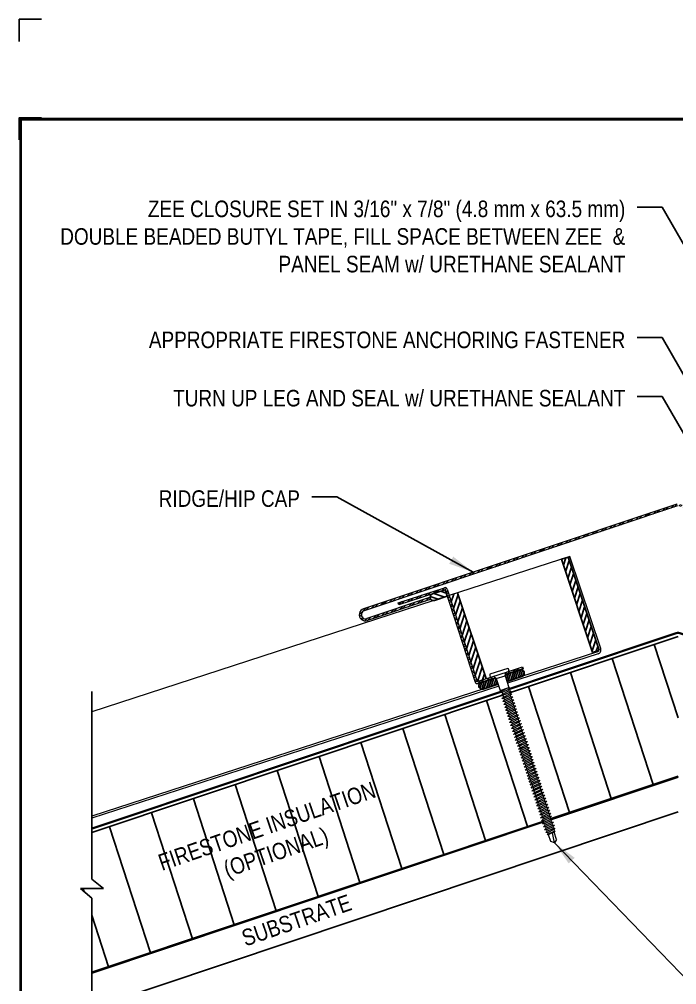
# Model space of a CAD drawing. Header units: inches. Extents: x 0 to 20, y 0 to 16.8.
# Drawn here: x 0 to 7.44, y 5.83 to 16.76 of the extents above; entities that cross this region are included whole.
import ezdxf
from ezdxf.enums import TextEntityAlignment as Align

# ---------------------------------------------------------------- set-up
doc = ezdxf.new("R2010")
doc.units = ezdxf.units.IN
doc.header["$MEASUREMENT"] = 0
doc.linetypes.add('HIDDEN', pattern=[0.375, 0.25, -0.125])
doc.layers.get('0').update_dxf_attribs({"linetype": 'CONTINUOUS'})
doc.layers.get('DEFPOINTS').update_dxf_attribs({"linetype": 'CONTINUOUS'})
doc.layers.add('FSBP-ACCESSORY-FIRESTONE', color=7, linetype='CONTINUOUS', lineweight=9)
doc.layers.add('FSBP-TRIMS', color=7, linetype='CONTINUOUS', lineweight=9)
for name, color, linetype in [('FSBP-ANNO-NOTE', 7, 'CONTINUOUS'), ('FSBP-INSULATION', 7, 'CONTINUOUS'), ('FSBP-MEMBRANE', 7, 'CONTINUOUS'), ('FSBP-SEALANTS', 1, 'CONTINUOUS'), ('FSBP-SUBSTRATE-GENERIC', 9, 'CONTINUOUS'), ('FSBP-TTLB-BORDER', 7, 'CONTINUOUS'), ('FSBP-TTLB-TEXT', 7, 'CONTINUOUS'), ('FSBP-WALL-CURB', 9, 'CONTINUOUS')]:
    doc.layers.add(name, color=color, linetype=linetype)
doc.styles.add('ARIAL', font='arial.ttf')
doc.styles.add('ARIAL_BOLD', font='')
doc.styles.add('FSBP_ARIAL_NAR', font='ARIALN.TTF')
doc.styles.add('TXT', font='simplex.shx')
doc.styles.get('ARIAL_BOLD').set_extended_font_data('Arial Black')
doc.dimstyles.new('STANDARD$7', dxfattribs={"dimscale": 1.5, "dimtxt": 0.2, "dimasz": 0.1, "dimexe": 0.1, "dimexo": 0.125, "dimgap": 0.09, "dimtad": 0, "dimdec": 3, "dimzin": 4, "dimdsep": 46, "dimtxsty": 'TXT', "dimcen": 0.09, "dimadec": 0, "dimazin": 0, "dimtfac": 1, "dimtdec": 3, "dimtofl": 0, "dimtmove": 2, "dimatfit": 3, "dimfxl": 0, "dimtolj": 1, "dimtzin": 4, "dimarcsym": 0})
pattern_1 = [(72.00000000000006, (14.06765423602259, 2.311659614882052), (0.04458077420133531, -0.01448517161132566), [])]
pattern_2 = [(45, (-0.1823805801920599, 0), (-0.03314563036811941, 0.03314563036811942), []), (45, (-0.1823805801920599, 0.0234375), (-0.03314563036811941, 0.03314563036811942), [])]

# ---------------------------------------------------------------- blocks, each defined once
blk = doc.blocks.new('A$C486F1324')
at = {"layer": 'DEFPOINTS', "linetype": 'Continuous', "ltscale": 1.75}
blk.add_lwpolyline([(-3.512154225088215e-08, 16.51166663588279), (-3.512154225088215e-08, 16.76166663588279), (0.2499999648784577, 16.76166663588279)], dxfattribs=at)
at = {"layer": 'DEFPOINTS', "color": 1}
blk.add_lwpolyline([(0.2499999648784577, 15.64645830254946), (-3.512154225088215e-08, 15.64645830254946), (-3.512154225088215e-08, 15.39645830254946)], dxfattribs=at)
at = {"layer": 'FSBP-TTLB-BORDER', "const_width": 0.03125}
blk.add_lwpolyline([(20.01562496487846, 2.630833302549462), (20.01562496487846, 15.63083330254946), (0.01562496487845775, 15.63083330254946), (0.01562496487845775, 2.630833302549462)], dxfattribs=at)
at = {"layer": 'FSBP-TTLB-TEXT'}
for tag, height, style, p in [('MAXIMUM_WARRANTY', 0.1875, 'ARIAL_BOLD', (18.05549597262787, 2.85485773330052)), ('ACCPT_SYSTEMS', 0.21875, 'ARIAL', (12.51000666906039, 1.505833302549462))]:
    blk.add_attdef(tag, text='', height=height, dxfattribs=dict(at, style=style)).set_placement(p, align=Align.MIDDLE_LEFT)
for tag, height, style, p in [('DETAIL_DESCP_LINE_1', 0.21875, 'ARIAL_BOLD', (10.34680946719057, 2.25720148330052)), ('ISSUE_REV_DATE', 0.21875, 'ARIAL', (16.85632130115108, 1.902577359955217)), ('DETAIL_NUMBER', 0.4375, 'ARIAL', (18.9350408723662, 1.73767023330052))]:
    blk.add_attdef(tag, text='', height=height, dxfattribs=dict(at, style=style)).set_placement(p, align=Align.MIDDLE_CENTER)

msp = doc.modelspace()

# ---------------------------------------------------------------- hatches: boundary and pattern name
at = {"layer": 'FSBP-INSULATION'}
h = msp.add_hatch(dxfattribs=at)
h.set_pattern_fill('ANSI31', color=256, scale=4, angle=63, style=0)
h.set_pattern_definition([(108, (-0.1823805801920599, 0), (-0.4755282581475767, -0.1545084971874737), [])])
h.paths.add_polyline_path([(5.00860788306293, 7.373333346501441), (5.003860115155128, 7.387945473629602), (4.979249344397571, 7.392584628356103), (4.998373027794577, 7.404832992066222), (4.992885940434034, 7.421720510502806), (4.968275169676487, 7.426359665229274), (4.987398853073491, 7.438608028939388), (4.981911765712939, 7.455495547376003), (4.957300994955392, 7.460134702102472), (4.976424678352395, 7.472383065812591), (4.970937590991843, 7.489270584249203), (4.946326820234295, 7.493909738975669), (4.965450503631302, 7.506158102685789), (4.959963416270759, 7.523045621122374), (4.93535264551321, 7.527684775848845), (4.954476328910205, 7.53993313955899), (4.948989241549663, 7.556820657995573), (4.924378470792114, 7.561459812722041), (4.94350215418912, 7.57370817643216), (4.938015066828566, 7.590595694868775), (4.913404296071018, 7.595234849595241), (4.932527979468023, 7.607483213305358), (4.927040892107482, 7.624370731741944), (4.902430121349934, 7.62900988646841), (4.921553804746929, 7.64125825017856), (4.916066717386387, 7.658145768615142), (4.891455946628835, 7.662784923341611), (4.910579630025843, 7.675033287051729), (4.905092542665291, 7.69192080548834), (4.880481771907742, 7.69655996021481), (4.899605455304749, 7.708808323924926), (4.894118367944196, 7.725695842361542), (4.869507597186646, 7.73033499708801), (4.888631280583654, 7.742583360798125), (4.8831441932231, 7.759470879234744), (4.858533422465551, 7.764110033961209), (4.877657105862559, 7.776358397671327), (4.872170018502005, 7.793245916107941), (4.847559247744456, 7.797885070834411), (4.866682931141463, 7.81013343454453), (4.86119584378091, 7.827020952981141), (4.836585073023358, 7.831660107707609), (4.855708756420366, 7.843908471417727), (4.850221669059814, 7.860795989854342), (4.825610898302264, 7.865435144580811), (4.844734581699272, 7.877683508290926), (4.839247494338719, 7.894571026727542), (4.81463672358117, 7.899210181454009), (4.833760406978177, 7.911458545164128), (4.828273319617625, 7.928346063600742), (4.803662548860075, 7.93298521832721), (4.822786232257081, 7.945233582037329), (4.817299144896529, 7.96212110047394), (4.792688374138978, 7.966760255200407), (4.811812057535984, 7.979008618910527), (4.806324970175432, 7.995896137347143), (4.781714199417884, 8.00053529207361), (4.800837882814891, 8.012783655783725), (4.795350795454337, 8.029671174220345), (4.770740024696789, 8.034310328946809), (4.789863708093796, 8.046558692656928), (4.784376620733243, 8.063446211093542), (4.759765849975692, 8.06808536582001), (4.778889533372699, 8.080333729530128), (4.773402446012147, 8.09722124796674), (4.748791675254596, 8.101860402693209), (4.767915358651604, 8.114108766403326), (4.762428271291052, 8.130996284839942), (4.737817500533502, 8.13563543956641), (4.756941183930508, 8.147883803276525), (4.751454096569955, 8.164771321713143), (4.726843325812405, 8.169410476439609), (4.745967009209413, 8.181658840149726), (4.74047992184886, 8.19854635858634), (4.715869151091311, 8.20318551331281), (4.734992834488317, 8.215433877022926), (4.729505747127765, 8.23232139545954), (4.704894976370214, 8.236960550186009), (4.725626470307733, 8.250238686658427), (4.720370044496836, 8.266416301841009), (4.695759273739285, 8.271055456567476), (4.714882957136294, 8.283303820277592), (4.70939586977574, 8.300191338714207), (4.68478509901819, 8.304830493440676), (4.703908782415199, 8.317078857150793), (4.698421695054646, 8.333966375587408), (4.673810924297098, 8.338605530313876), (4.692934607694103, 8.35085389402399), (4.68744752033355, 8.367741412460607), (4.662836749576001, 8.372380567187076), (4.681960432973008, 8.384628930897193), (4.676473345612455, 8.401516449333807), (4.651862574854904, 8.406155604060277), (4.670986258251913, 8.418403967770391), (4.665499170891359, 8.435291486207007), (4.64088840013381, 8.439930640933476), (4.660012083530817, 8.452179004643593), (4.654524996170263, 8.469066523080206), (4.629914225412715, 8.473705677806674), (4.649037908809721, 8.485954041516791), (4.643550821449168, 8.502841559953406), (4.61894005069162, 8.507480714679875), (4.638063734088626, 8.519729078389993), (4.632576646728072, 8.536616596826606), (4.607965875970524, 8.541255751553077), (4.627089559367531, 8.553504115263193), (4.621602472006978, 8.570391633699806), (4.59699170124943, 8.575030788426275), (4.616115384646434, 8.587279152136393), (4.610628297285882, 8.604166670573008), (4.586017526528332, 8.608805825299472), (4.605141209925339, 8.621054189009591), (4.599654122564787, 8.637941707446206), (4.575043351807236, 8.642580862172673), (4.594167035204245, 8.654829225882793), (4.588679947843691, 8.671716744319406), (4.564069177086142, 8.676355899045877), (4.583192860483149, 8.688604262755991), (4.577705773122596, 8.705491781192606), (4.553095002365048, 8.710130935919075), (4.572218685762055, 8.722379299629193), (4.5667315984015, 8.739266818065808), (4.54212082764395, 8.743905972792273), (4.561244511040959, 8.75615433650239), (4.555757423680405, 8.773041854939008), (4.531146652922855, 8.777681009665475), (4.550270336319863, 8.789929373375593), (4.546816680311114, 8.800558633616784), (0.8216440632377222, 7.55413331160675), (0.8216440632376913, 7.028759684236785), (0.9515646222962042, 6.921129968584504), (0.7210155465544849, 6.921129968584518), (0.7124361194695463, 6.903971076098472), (0.8216440632376791, 6.813500253531426), (0.8216440632376292, 5.972394849463387)])
h.paths.add_polyline_path([(7.456113067506096, 8.192257125673173), (7.456113067506082, 9.7739955878165), (4.642155371116504, 8.83245851332772), (4.623505266437516, 8.820513467982757), (4.62899235379806, 8.80362594954617), (4.65360312455561, 8.798986794819706), (4.634479441158601, 8.786738431109587), (4.639966528519153, 8.769850912672972), (4.664577299276702, 8.765211757946501), (4.645453615879698, 8.752963394236387), (4.65094070324025, 8.736075875799772), (4.675551473997798, 8.731436721073305), (4.656427790600791, 8.719188357363189), (4.661914877961346, 8.702300838926572), (4.686525648718895, 8.697661684200103), (4.667401965321887, 8.68541332048999), (4.67288905268244, 8.668525802053368), (4.697499823439988, 8.663886647326905), (4.678376140042983, 8.651638283616787), (4.683863227403535, 8.634750765180174), (4.708473998161086, 8.630111610453703), (4.689350314764078, 8.617863246743587), (4.694837402124631, 8.600975728306974), (4.71944817288218, 8.596336573580503), (4.700324489485173, 8.584088209870387), (4.705811576845726, 8.56720069143377), (4.730422347603273, 8.562561536707303), (4.711298664206271, 8.550313172997189), (4.716785751566822, 8.533425654560569), (4.741396522324373, 8.528786499834105), (4.722272838927365, 8.516538136123987), (4.727759926287916, 8.499650617687372), (4.752370697045466, 8.495011462960903), (4.733247013648461, 8.482763099250784), (4.738734101009012, 8.465875580814176), (4.763344871766562, 8.461236426087703), (4.744221188369555, 8.448988062377587), (4.749708275730107, 8.432100543940972), (4.774319046487658, 8.427461389214502), (4.75519536309065, 8.41521302550439), (4.760682450451203, 8.39832550706777), (4.785293221208752, 8.393686352341305), (4.766169537811746, 8.381437988631188), (4.771656625172298, 8.364550470194573), (4.796267395929848, 8.359911315468104), (4.77714371253284, 8.347662951757986), (4.782630799893395, 8.330775433321374), (4.807241570650943, 8.326136278594905), (4.788117887253937, 8.313887914884788), (4.79360497461449, 8.297000396448171), (4.818215745372037, 8.292361241721704), (4.799092061975033, 8.28011287801159), (4.80480981088524, 8.262515456320937), (4.827351448002967, 8.258266335340238), (4.80822776460596, 8.24601797163012), (4.813714851966513, 8.229130453193504), (4.838325622724063, 8.22449129846704), (4.819201939327056, 8.212242934756922), (4.824689026687607, 8.195355416320307), (4.849299797445157, 8.190716261593838), (4.830176114048151, 8.17846789788372), (4.835663201408703, 8.161580379447106), (4.860273972166254, 8.156941224720635), (4.841150288769247, 8.14469286101052), (4.846637376129801, 8.127805342573907), (4.871248146887347, 8.123166187847438), (4.852124463490341, 8.110917824137319), (4.857611550850894, 8.094030305700706), (4.882222321608444, 8.08939115097424), (4.863098638211437, 8.077142787264123), (4.86858572557199, 8.060255268827508), (4.893196496329542, 8.055616114101039), (4.874072812932534, 8.043367750390921), (4.879559900293087, 8.026480231954306), (4.904170671050633, 8.021841077227837), (4.885046987653628, 8.009592713517723), (4.890534075014182, 7.992705195081106), (4.91514484577173, 7.988066040354638), (4.896021162374725, 7.975817676644521), (4.901508249735276, 7.958930158207905), (4.926119020492825, 7.954291003481439), (4.906995337095818, 7.942042639771324), (4.912482424456372, 7.925155121334707), (4.937093195213922, 7.92051596660824), (4.917969511816914, 7.908267602898121), (4.923456599177468, 7.891380084461505), (4.948067369935018, 7.886740929735036), (4.92894368653801, 7.874492566024924), (4.934430773898562, 7.857605047588308), (4.959041544656113, 7.852965892861838), (4.939917861259106, 7.840717529151722), (4.945404948619658, 7.823830010715106), (4.970015719377208, 7.819190855988641), (4.9508920359802, 7.806942492278523), (4.956379123340755, 7.790054973841907), (4.980989894098302, 7.785415819115439), (4.961866210701296, 7.773167455405322), (4.967353298061848, 7.756279936968706), (4.991964068819398, 7.751640782242236), (4.972840385422392, 7.739392418532125), (4.978327472782944, 7.722504900095507), (5.002938243540494, 7.717865745369038), (4.983814560143486, 7.705617381658922), (4.989301647504037, 7.688729863222306), (5.013912418261589, 7.684090708495842), (4.994788734864582, 7.671842344785722), (5.000275822225135, 7.654954826349109), (5.024886592982685, 7.650315671622638), (5.005762909585679, 7.638067307912522), (5.011249996946219, 7.621179789475939), (5.03586076770377, 7.61654063474947), (5.016737084306774, 7.604292271039324), (5.022224171667317, 7.58740475260274), (5.046834942424867, 7.582765597876271), (5.02771125902786, 7.570517234166153), (5.033198346388411, 7.553629715729539), (5.057809117145962, 7.548990561003069), (5.038685433748956, 7.536742197292956), (5.044172521109498, 7.519854678856371), (5.068783291867049, 7.515215524129902), (5.049659608470049, 7.502967160419754), (5.055146695830593, 7.486079641983168), (5.07975746658814, 7.481440487256701), (5.060633783191135, 7.469192123546584), (5.066120870551686, 7.452304605109968), (5.090731641309238, 7.447665450383502), (5.071607957912232, 7.435417086673386), (5.077095045272772, 7.418529568236799), (5.101705816030322, 7.413890413510333), (5.082582132633325, 7.401642049800185), (5.083624622353019, 7.398433596352211)])
h.paths.add_polyline_path([(1.51114949910527, 7.331904347465993), (4.003052022609404, 8.189935433465395), (4.216470217606441, 7.570124161644896), (1.724567694102307, 6.712093075645494)], flags=24)
at = {"layer": 'FSBP-SEALANTS'}
h = msp.add_hatch(dxfattribs=at)
h.set_pattern_fill('ANSI31', color=256, scale=0.375, angle=63, style=0)
h.set_pattern_definition(pattern_1)
h.paths.add_polyline_path([(6.135846587448023, 10.64895311287153), (6.21100759574051, 10.67410163445525), (6.560486915670859, 9.629618046189828, -0.1297595149704139), (6.561261715426243, 9.61767964353154), (6.488996270993251, 9.593499964062525)])
h = msp.add_hatch(dxfattribs=at)
h.set_pattern_fill('ANSI31', color=256, scale=0.375, angle=153, style=0)
h.set_pattern_definition([(342, (12.98143027028804, 1.949923400090293), (-0.01448517161132565, -0.04458077420133532), [])])
h.paths.add_polyline_path([(4.675757352067905, 10.25746261007169), (4.819858853070745, 10.30428402600423), (4.844015069001253, 10.22993883791446), (4.699913567998408, 10.18311742198191, -1)])
h = msp.add_hatch(dxfattribs=at)
h.set_pattern_fill('ANSI31', color=256, scale=0.375, angle=63, style=0)
h.set_pattern_definition(pattern_1)
h.paths.add_polyline_path([(4.866305456101918, 10.23718142372013), (4.95998083845431, 10.26761840049856), (5.284720042040542, 9.297075225927317), (5.18255077303756, 9.263878418078535)])
h = msp.add_hatch(dxfattribs=at)
h.set_pattern_fill('ANSI31', color=256, scale=0.1875, angle=63, style=0)
h.set_pattern_definition([(72.00000000000006, (14.06765423602259, 2.311659614882052), (0.02229038710066766, -0.007242585805662828), [])])
h.paths.add_polyline_path([(5.499907474380235, 9.330028392255395), (5.501858778252574, 9.342984232257146), (5.665462585189436, 9.396142331509617, -0.9317709581259299), (5.694225375397204, 9.323293910134682), (5.520442397407914, 9.26682839771595)])
h.paths.add_polyline_path([(5.390237877380313, 9.306942853600818), (5.399600732427229, 9.297436756129906), (5.420135655454908, 9.234236761590461), (5.251283651975058, 9.179373419911473, -1), (5.227673218027038, 9.254256149503052)])
at = {"layer": 'FSBP-TRIMS'}
h = msp.add_hatch(dxfattribs=at)
h.set_pattern_fill('STEEL', color=256, scale=0.375, style=0)
h.set_pattern_definition(pattern_2)
h.paths.add_polyline_path([(7.448675638899378, 11.2518767917774, -0.162874214063546), (7.463550496112777, 11.25187679177741), (11.00858009110336, 10.06561994039606, -1.000331009470381), (10.97883826052198, 9.976712763617211), (10.26755874612749, 10.21472493660161), (10.26015177881788, 10.19248860881766), (10.97139841137484, 9.954487438930437, 0.0001369935499139377), (10.97143495035178, 9.954475215156215, 0.9999685445748712), (11.01601702130576, 10.08784624312922, 44434.49353561601), (11.01602302419261, 10.08784423602772, 3.635347183284996e-05), (11.01601332735092, 10.08784747792683), (7.470987924719497, 11.27410292643843, 0.1628742140635666), (7.441238210292692, 11.27410292643844), (3.896212807381554, 10.08784747783324, 1.000279193253895), (3.940828914163352, 9.954487837584457, -5.391978955491086e-05), (3.940814533103187, 9.954483025043025), (4.652074356194295, 10.19248860881767), (4.644667388884686, 10.2147249366016), (3.933387873896923, 9.976712763418687, -1.000331008666499), (3.903646043566257, 10.06561994028143)])
h = msp.add_hatch(dxfattribs=at)
h.set_pattern_fill('STEEL', color=256, scale=0.375, style=0)
h.set_pattern_definition(pattern_2)
h.paths.add_polyline_path([(4.819858853070746, 10.30428402600423), (5.160260385936896, 9.256635832272872, 0.4142135623731374), (5.189793358843228, 9.241588030977866), (5.390406842749234, 9.306771303228832), (5.372019063393238, 9.325440397426668), (5.338583482742235, 9.314576518718175), (5.18255077303756, 9.263878418078532), (4.842149240171414, 10.3115266118099, 0.4142135623729895), (4.812616267265083, 10.32657441310489), (4.288792170399397, 10.15637364667183), (4.296034756205053, 10.13408325957116)])
h.paths.add_polyline_path([(5.702472262158577, 9.408167504508109), (5.695229676352921, 9.430457891608778), (5.539196966648243, 9.379759790969137), (5.505761385997243, 9.368895912260644), (5.501858778252571, 9.342984232257145)])

# ---------------------------------------------------------------- linework, layer by layer
at = {"layer": 'FSBP-ACCESSORY-FIRESTONE'}
for p, q in [((4.644667388884685, 10.2147249366016), (4.652074356194294, 10.19248860881767)), ((5.371919276755367, 9.325541894328765), (5.399450197338318, 9.297488359713075)), ((5.399450197338318, 9.297488359713075), (5.499815785115503, 9.329898327573321)), ((5.399450197338318, 9.297488359713075), (5.442663487818644, 9.163667576010159)), ((5.499815785115503, 9.329898327573321), (5.505740060458283, 9.368755184809093)), ((5.499815785115503, 9.329898327573321), (5.543029075595832, 9.196077543870404)), ((5.442663487818644, 9.163667576010159), (5.458681682847246, 9.156965366159424)), ((5.464138184764392, 9.140067940513), (5.469594686681535, 9.123170514866578)), ((5.475051188598687, 9.106273089220123), (5.480507690515834, 9.089375663573698)), ((5.485964192432977, 9.072478237927275), (5.491420694350131, 9.055580812280821)), ((5.535939879040827, 9.175128872241451), (5.541396380957973, 9.158231446595027)), ((5.546852882875125, 9.141334020948573), (5.552309384792268, 9.12443659530215)), ((5.557765886709415, 9.107539169655725), (5.563222388626567, 9.09064174400927)), ((5.56867889054371, 9.073744318362849), (5.574135392460864, 9.056846892716393)), ((5.496877196267276, 9.038683386634396), (5.502333698184426, 9.021785960987945)), ((5.507790200101573, 9.004888535341518), (5.513246702018726, 8.987991109695065)), ((5.518703203935869, 8.971093684048641), (5.524159705853025, 8.954196258402185)), ((5.518703203935869, 8.971093684048641), (5.524159705853025, 8.954196258402185)), ((5.579591894378009, 9.039949467069968), (5.585048396295162, 9.023052041423513)), ((5.590504898212306, 9.006154615777092), (5.595961400129458, 8.989257190130637)), ((5.590504898212306, 9.006154615777092), (5.595961400129458, 8.989257190130637)), ((5.601417902046604, 8.972359764484212), (5.606874403963758, 8.955462338837759)), ((5.529616207770168, 8.937298832755761), (5.53507270968732, 8.920401407109308)), ((5.540529211604467, 8.903503981462883), (5.545985713521617, 8.886606555816432)), ((5.551442215438762, 8.869709130170007), (5.556898717355917, 8.852811704523551)), ((5.612330905880901, 8.938564913191335), (5.617787407798055, 8.92166748754488)), ((5.6232439097152, 8.904770061898455), (5.628700411632353, 8.887872636252002)), ((5.634156913549496, 8.870975210605579), (5.63961341546665, 8.854077784959124)), ((5.562355219273059, 8.83591427887713), (5.567811721190214, 8.819016853230671)), ((5.573268223107359, 8.80211942758425), (5.578724725024511, 8.785222001937795)), ((5.584181226941658, 8.76832457629137), (5.589637728858808, 8.751427150644918)), ((5.645069917383797, 8.837180359312699), (5.650526419300949, 8.820282933666245)), ((5.655982921218092, 8.803385508019822), (5.661439423135246, 8.786488082373369)), ((5.66689592505239, 8.769590656726944), (5.672352426969544, 8.752693231080489)), ((5.595094230775954, 8.734529724998493), (5.600550732693108, 8.717632299352038)), ((5.606007234610249, 8.700734873705617), (5.611463736527405, 8.68383744805916)), ((5.61692023844455, 8.666940022412739), (5.622376740361702, 8.650042596766284)), ((5.677808928886687, 8.735795805434066), (5.683265430803839, 8.718898379787612)), ((5.688721932720986, 8.702000954141187), (5.69417843463814, 8.685103528494732)), ((5.699634936555281, 8.668206102848309), (5.705091438472436, 8.651308677201856)), ((5.710547940389581, 8.63441125155543), (5.716004442306733, 8.617513825908976)), ((5.627833242278848, 8.633145171119857), (5.633289744195999, 8.616247745473405)), ((5.638746246113143, 8.59935031982698), (5.644202748030299, 8.582452894180527)), ((5.64965924994744, 8.565555468534104), (5.655115751864596, 8.548658042887647)), ((5.662249108811409, 8.532579429391914), (5.667705610728563, 8.515682003745459)), ((5.721460944223878, 8.600616400262554), (5.726917446141032, 8.5837189746161)), ((5.734050803087847, 8.567640361120363), (5.739507305004997, 8.550742935473911)), ((5.744963806922144, 8.533845509827486), (5.750420308839296, 8.516948084181033)), ((5.673162112645706, 8.498784578099038), (5.678618614562858, 8.481887152452583)), ((5.684075116480004, 8.464989726806158), (5.689531618397158, 8.448092301159702)), ((5.694988120314301, 8.431194875513281), (5.700444622231455, 8.414297449866826)), ((5.755876810756439, 8.50005065853461), (5.761333312673594, 8.483153232888153)), ((5.766789814590737, 8.46625580724173), (5.772246316507891, 8.449358381595276)), ((5.777702818425036, 8.432460955948851), (5.783159320342188, 8.4155635303024)), ((5.7059011241486, 8.397400024220401), (5.711357626065752, 8.380502598573948)), ((5.716814127982897, 8.363605172927524), (5.722270629900049, 8.34670774728107)), ((5.727727131817195, 8.329810321634646), (5.733183633734349, 8.312912895988191)), ((5.788615822259333, 8.398666104655973), (5.794072324176486, 8.38176867900952)), ((5.79952882609363, 8.364871253363097), (5.804985328010785, 8.34797382771664)), ((5.810441829927928, 8.331076402070217), (5.815898331845082, 8.314178976423763)), ((5.738640135651492, 8.296015470341768), (5.744096637568646, 8.279118044695313)), ((5.749553139485791, 8.26222061904889), (5.755009641402944, 8.245323193402434)), ((5.760466143320087, 8.228425767756011), (5.765922645237239, 8.211528342109558)), ((5.821354833762229, 8.297281550777338), (5.826811335679379, 8.280384125130887)), ((5.832267837596524, 8.263486699484462), (5.837724339513677, 8.246589273838007)), ((5.84318084143082, 8.229691848191585), (5.848637343347976, 8.212794422545127)), ((5.771379147154386, 8.194630916463133), (5.77683564907154, 8.177733490816678)), ((5.782292150988681, 8.160836065170255), (5.787748652905837, 8.143938639523801)), ((5.793205154822981, 8.127041213877376), (5.798661656740133, 8.110143788230921)), ((5.804118158657278, 8.093246362584498), (5.80957466057443, 8.076348936938045)), ((5.854093845265119, 8.195896996898705), (5.859550347182271, 8.17899957125225)), ((5.865006849099418, 8.162102145605825), (5.870463351016568, 8.145204719959374)), ((5.875919852933714, 8.128307294312949), (5.881376354850868, 8.111409868666493)), ((5.886832856768009, 8.094512443020072), (5.892289358685165, 8.077615017373615)), ((5.815031162491575, 8.05945151129162), (5.820487664408731, 8.042554085645165)), ((5.825944166325872, 8.025656659998743), (5.831400668243027, 8.008759234352288)), ((5.836857170160172, 7.991861808705863), (5.842313672077324, 7.97496438305941)), ((5.89774586060231, 8.060717591727192), (5.903202362519464, 8.043820166080739)), ((5.908658864436608, 8.026922740434314), (5.914115366353759, 8.01002531478786)), ((5.919571868270905, 7.993127889141436), (5.925028370188048, 7.976230463495014)), ((5.847770173994469, 7.958066957412987), (5.853226675911621, 7.941169531766533)), ((5.858683177828768, 7.924272106120107), (5.864139679745911, 7.907374680473685)), ((5.869596181663063, 7.89047725482723), (5.875052683580208, 7.873579829180809)), ((5.930484872105202, 7.95933303784856), (5.935941374022347, 7.942435612202134)), ((5.94139787593949, 7.925538186555713), (5.946854377856644, 7.908640760909257)), ((5.952310879773789, 7.891743335262833), (5.957767381690932, 7.874845909616409)), ((5.880509185497351, 7.856682403534382), (5.885965687414505, 7.839784977887928)), ((5.891422189331646, 7.822887552241506), (5.896878691248792, 7.805990126595079)), ((5.902335193165948, 7.789092700948626), (5.907791695083089, 7.772195275302204)), ((5.963223883608086, 7.857948483969956), (5.968680385525232, 7.841051058323531)), ((5.974136887442373, 7.824153632677108), (5.979593389359527, 7.807256207030654)), ((5.985049891276674, 7.790358781384228), (5.990506393193826, 7.773461355737775)), ((5.913248197000234, 7.755297849655777), (5.918704698917388, 7.738400424009323)), ((5.924161200834533, 7.721502998362901), (5.929617702751678, 7.704605572716476)), ((5.93507420466883, 7.687708147070022), (5.940530706585974, 7.670810721423599)), ((5.945987208503119, 7.653913295777174), (5.951443710420271, 7.637015870130719)), ((5.995962895110971, 7.756563930091351), (6.001419397028112, 7.739666504444928)), ((6.006875898945268, 7.722769078798472), (6.012332400862409, 7.705871653152049)), ((6.017788902779554, 7.688974227505627), (6.023245404696709, 7.672076801859171)), ((6.028701906613851, 7.655179376212747), (6.034158408530995, 7.638281950566325)), ((5.956900212337416, 7.620118444484298), (5.962356714254561, 7.603221018837871)), ((5.967813216171713, 7.586323593191418), (5.973269718088856, 7.569426167544995)), ((5.978726220006003, 7.55252874189857), (5.984182721923155, 7.535631316252116)), ((6.056844319052335, 7.439322907117068), (6.035375513930219, 7.55084794979819)), ((6.039614910448151, 7.621384524919868), (6.045071412365294, 7.604487099273445)), ((6.050527914282437, 7.587589673627022), (6.055984416199593, 7.570692247980566)), ((6.082197023013002, 7.475217626681447), (6.054723684142807, 7.56029570561688)), ((6.015286631161544, 7.453610981441281), (5.990899955897081, 7.529130432969381)), ((6.056844319052335, 7.439322907117068), (6.015286631161544, 7.453610981441281)), ((6.082197023013002, 7.475217626681447), (6.056844319052335, 7.439322907117068))]:
    msp.add_line(p, q, dxfattribs=at)
msp.add_lwpolyline([(5.539195256384014, 9.379558507429175, 0.375321302791409), (5.528391933763931, 9.413013703354906), (5.528391933763931, 9.413013703354906), (5.327660758209557, 9.348193767634413), (5.327660758209557, 9.348193767634413, 0.3753213027914651), (5.33846408082964, 9.314738571708684)], format="xyb", close=True, dxfattribs=at)
for points in [[(5.441465018729033, 9.138777505633861), (5.458681682847246, 9.156965366159424), (5.530483377123684, 9.192026297887875), (5.553156543159043, 9.193316732767013), (5.535939879040827, 9.175128872241451), (5.464138184764392, 9.140067940513)], [(5.45237802256333, 9.104982654340985), (5.469594686681535, 9.123170514866578), (5.541396380957973, 9.158231446595027), (5.564069546993341, 9.159521881474138), (5.546852882875125, 9.141334020948573), (5.475051188598687, 9.106273089220123)], [(5.463291026397616, 9.071187803048137), (5.480507690515834, 9.089375663573698), (5.552309384792268, 9.12443659530215), (5.574982550827627, 9.125727030181288), (5.557765886709415, 9.107539169655725), (5.485964192432977, 9.072478237927275)], [(5.474204030231917, 9.037392951755258), (5.491420694350131, 9.055580812280821), (5.563222388626567, 9.09064174400927), (5.585895554661928, 9.091932178888408), (5.56867889054371, 9.073744318362849), (5.496877196267276, 9.038683386634396)], [(5.485117034066214, 9.00359810046238), (5.502333698184426, 9.021785960987945), (5.574135392460864, 9.056846892716393), (5.596808558496223, 9.058137327595531), (5.579591894378009, 9.039949467069968), (5.507790200101573, 9.004888535341518)], [(5.496030037900512, 8.969803249169502), (5.513246702018726, 8.987991109695065), (5.585048396295162, 9.023052041423513), (5.607721562330521, 9.024342476302657), (5.590504898212306, 9.006154615777092), (5.518703203935869, 8.971093684048641)], [(5.496030037900512, 8.969803249169502), (5.513246702018726, 8.987991109695065), (5.585048396295162, 9.023052041423513), (5.607721562330521, 9.024342476302657), (5.590504898212306, 9.006154615777092), (5.518703203935869, 8.971093684048641)], [(5.506943041734807, 8.936008397876623), (5.524159705853025, 8.954196258402185), (5.595961400129458, 8.989257190130637), (5.618634566164818, 8.990547625009775), (5.601417902046604, 8.972359764484212), (5.529616207770168, 8.937298832755761)], [(5.517856045569108, 8.902213546583745), (5.53507270968732, 8.920401407109308), (5.606874403963758, 8.955462338837759), (5.629547569999119, 8.956752773716897), (5.612330905880901, 8.938564913191335), (5.540529211604467, 8.903503981462883)], [(5.528769049403403, 8.868418695290869), (5.545985713521617, 8.886606555816432), (5.617787407798055, 8.92166748754488), (5.640460573833415, 8.922957922424018), (5.6232439097152, 8.904770061898455), (5.551442215438762, 8.869709130170007)], [(5.539682053237701, 8.834623843997989), (5.556898717355917, 8.852811704523551), (5.628700411632353, 8.887872636252002), (5.651373577667711, 8.889163071131142), (5.634156913549496, 8.870975210605579), (5.562355219273059, 8.83591427887713)], [(5.550595057071998, 8.80082899270511), (5.567811721190214, 8.819016853230671), (5.63961341546665, 8.854077784959124), (5.662286581502009, 8.855368219838263), (5.645069917383797, 8.837180359312699), (5.573268223107359, 8.80211942758425)], [(5.561508060906299, 8.767034141412232), (5.578724725024511, 8.785222001937795), (5.650526419300949, 8.820282933666245), (5.673199585336308, 8.821573368545383), (5.655982921218092, 8.803385508019822), (5.584181226941658, 8.76832457629137)], [(5.572421064740595, 8.733239290119355), (5.589637728858808, 8.751427150644918), (5.661439423135246, 8.786488082373369), (5.684112589170605, 8.787778517252507), (5.66689592505239, 8.769590656726944), (5.595094230775954, 8.734529724998493)], [(5.583334068574892, 8.699444438826475), (5.600550732693108, 8.717632299352038), (5.672352426969544, 8.752693231080489), (5.695025593004903, 8.75398366595963), (5.677808928886687, 8.735795805434066), (5.606007234610249, 8.700734873705617)], [(5.594247072409189, 8.665649587533599), (5.611463736527405, 8.68383744805916), (5.683265430803839, 8.718898379787612), (5.7059385968392, 8.72018881466675), (5.688721932720986, 8.702000954141187), (5.61692023844455, 8.666940022412739)], [(5.605160076243489, 8.631854736240719), (5.622376740361702, 8.650042596766284), (5.69417843463814, 8.685103528494732), (5.7168516006735, 8.68639396337387), (5.699634936555281, 8.668206102848309), (5.627833242278848, 8.633145171119857)], [(5.616073080077784, 8.598059884947842), (5.633289744195999, 8.616247745473405), (5.705091438472436, 8.651308677201856), (5.727764604507795, 8.652599112080994), (5.710547940389581, 8.63441125155543), (5.638746246113143, 8.59935031982698)], [(5.626986083912083, 8.564265033654962), (5.644202748030299, 8.582452894180527), (5.716004442306733, 8.617513825908976), (5.738677608342092, 8.618804260788117), (5.721460944223878, 8.600616400262554), (5.64965924994744, 8.565555468534104)], [(5.639575942776048, 8.531288994512776), (5.656792606894264, 8.549476855038339), (5.7285943011707, 8.584537786766788), (5.751267467206059, 8.585828221645926), (5.734050803087847, 8.567640361120363), (5.662249108811409, 8.532579429391914)], [(5.650488946610345, 8.4974941432199), (5.667705610728563, 8.515682003745459), (5.739507305004997, 8.550742935473911), (5.762180471040356, 8.55203337035305), (5.744963806922144, 8.533845509827486), (5.673162112645706, 8.498784578099038)], [(5.661401950444645, 8.46369929192702), (5.678618614562858, 8.481887152452583), (5.750420308839296, 8.516948084181033), (5.773093474874656, 8.518238519060171), (5.755876810756439, 8.50005065853461), (5.684075116480004, 8.464989726806158)], [(5.672314954278944, 8.42990444063414), (5.689531618397158, 8.448092301159702), (5.761333312673594, 8.483153232888153), (5.784006478708953, 8.484443667767295), (5.766789814590737, 8.46625580724173), (5.694988120314301, 8.431194875513281)], [(5.683227958113239, 8.396109589341263), (5.700444622231455, 8.414297449866826), (5.772246316507891, 8.449358381595276), (5.79491948254325, 8.450648816474414), (5.777702818425036, 8.432460955948851), (5.7059011241486, 8.397400024220401)], [(5.694140961947536, 8.362314738048386), (5.711357626065752, 8.380502598573948), (5.783159320342188, 8.4155635303024), (5.805832486377547, 8.416853965181538), (5.788615822259333, 8.398666104655973), (5.716814127982897, 8.363605172927524)], [(5.705053965781836, 8.328519886755506), (5.722270629900049, 8.34670774728107), (5.794072324176486, 8.38176867900952), (5.816745490211847, 8.383059113888658), (5.79952882609363, 8.364871253363097), (5.727727131817195, 8.329810321634646)], [(5.715966969616133, 8.294725035462626), (5.733183633734349, 8.312912895988191), (5.804985328010785, 8.34797382771664), (5.827658494046142, 8.349264262595781), (5.810441829927928, 8.331076402070217), (5.738640135651492, 8.296015470341768)], [(5.72687997345043, 8.26093018416975), (5.744096637568646, 8.279118044695313), (5.815898331845082, 8.314178976423763), (5.838571497880441, 8.315469411302901), (5.821354833762229, 8.297281550777338), (5.749553139485791, 8.26222061904889)], [(5.737792977284727, 8.227135332876873), (5.755009641402944, 8.245323193402434), (5.826811335679379, 8.280384125130887), (5.849484501714738, 8.281674560010025), (5.832267837596524, 8.263486699484462), (5.760466143320087, 8.228425767756011)], [(5.748705981119027, 8.193340481583993), (5.765922645237239, 8.211528342109558), (5.837724339513677, 8.246589273838007), (5.860397505549036, 8.247879708717146), (5.84318084143082, 8.229691848191585), (5.771379147154386, 8.194630916463133)], [(5.759618984953324, 8.159545630291115), (5.77683564907154, 8.177733490816678), (5.848637343347976, 8.212794422545127), (5.871310509383335, 8.214084857424268), (5.854093845265119, 8.195896996898705), (5.782292150988681, 8.160836065170255)], [(5.770531988787621, 8.125750778998238), (5.787748652905837, 8.143938639523801), (5.859550347182271, 8.17899957125225), (5.882223513217632, 8.18029000613139), (5.865006849099418, 8.162102145605825), (5.793205154822981, 8.127041213877376)], [(5.781444992621918, 8.09195592770536), (5.798661656740133, 8.110143788230921), (5.870463351016568, 8.145204719959374), (5.893136517051929, 8.146495154838512), (5.875919852933714, 8.128307294312949), (5.804118158657278, 8.093246362584498)], [(5.792357996456216, 8.058161076412482), (5.80957466057443, 8.076348936938045), (5.881376354850868, 8.111409868666493), (5.904049520886229, 8.112700303545633), (5.886832856768009, 8.094512443020072), (5.815031162491575, 8.05945151129162)], [(5.803271000290515, 8.024366225119602), (5.820487664408731, 8.042554085645165), (5.892289358685165, 8.077615017373615), (5.914962524720524, 8.078905452252757), (5.89774586060231, 8.060717591727192), (5.825944166325872, 8.025656659998743)], [(5.814184004124812, 7.990571373826725), (5.831400668243027, 8.008759234352288), (5.903202362519464, 8.043820166080739), (5.925875528554823, 8.045110600959877), (5.908658864436608, 8.026922740434314), (5.836857170160172, 7.991861808705863)], [(5.825097007959108, 7.956776522533849), (5.842313672077324, 7.97496438305941), (5.914115366353759, 8.01002531478786), (5.936788532389119, 8.011315749667), (5.919571868270905, 7.993127889141436), (5.847770173994469, 7.958066957412987)], [(5.836010011793409, 7.922981671240969), (5.853226675911621, 7.941169531766533), (5.925028370188048, 7.976230463495014), (5.947701536223418, 7.97752089837412), (5.930484872105202, 7.95933303784856), (5.858683177828768, 7.924272106120107)], [(5.846923015627695, 7.889186819948121), (5.864139679745911, 7.907374680473685), (5.935941374022347, 7.942435612202134), (5.958614540057706, 7.943726047081272), (5.94139787593949, 7.925538186555713), (5.869596181663063, 7.89047725482723)], [(5.857836019461992, 7.855391968655244), (5.875052683580208, 7.873579829180809), (5.946854377856644, 7.908640760909257), (5.969527543892003, 7.909931195788396), (5.952310879773789, 7.891743335262833), (5.880509185497351, 7.856682403534382)], [(5.86874902329629, 7.821597117362363), (5.885965687414505, 7.839784977887928), (5.957767381690932, 7.874845909616409), (5.9804405477263, 7.876136344495519), (5.963223883608086, 7.857948483969956), (5.891422189331646, 7.822887552241506)], [(5.879662027130578, 7.787802266069516), (5.896878691248792, 7.805990126595079), (5.968680385525232, 7.841051058323531), (5.991353551560589, 7.842341493202667), (5.974136887442373, 7.824153632677108), (5.902335193165948, 7.789092700948626)], [(5.890575030964875, 7.754007414776639), (5.907791695083089, 7.772195275302204), (5.979593389359527, 7.807256207030654), (6.002266555394886, 7.808546641909791), (5.985049891276674, 7.790358781384228), (5.913248197000234, 7.755297849655777)], [(5.901488034799174, 7.720212563483759), (5.918704698917388, 7.738400424009323), (5.990506393193826, 7.773461355737775), (6.013179559229183, 7.774751790616914), (5.995962895110971, 7.756563930091351), (5.924161200834533, 7.721502998362901)], [(5.91240103863346, 7.686417712190916), (5.929617702751678, 7.704605572716476), (6.001419397028112, 7.739666504444928), (6.024092563063473, 7.740956939324066), (6.006875898945268, 7.722769078798472), (5.93507420466883, 7.687708147070022)], [(5.923314042467759, 7.652622860898035), (5.940530706585974, 7.670810721423599), (6.012332400862409, 7.705871653152049), (6.03500556689777, 7.707162088031187), (6.017788902779554, 7.688974227505627), (5.945987208503119, 7.653913295777174)], [(5.934227046302059, 7.618828009605156), (5.951443710420271, 7.637015870130719), (6.023245404696709, 7.672076801859171), (6.045918570732066, 7.673367236738311), (6.028701906613851, 7.655179376212747), (5.956900212337416, 7.620118444484298)], [(5.945140050136354, 7.585033158312279), (5.962356714254561, 7.603221018837871), (6.034158408530995, 7.638281950566325), (6.056831574566365, 7.639572385445431), (6.039614910448151, 7.621384524919868), (5.967813216171713, 7.586323593191418)], [(5.961039282739836, 7.553673093945024), (5.973269718088856, 7.569426167544995), (6.045071412365294, 7.604487099273445), (6.062758349631459, 7.603342747226992), (6.050527914282437, 7.587589673627022), (5.978726220006003, 7.55252874189857)], [(5.97806750424864, 7.527754779452145), (5.984182721923155, 7.535631316252116), (6.055984416199593, 7.570692247980566), (6.064827884832674, 7.570120071957341), (6.058712667158158, 7.562243535157372), (5.986910972881724, 7.527182603428919)]]:
    msp.add_lwpolyline(points, close=True, dxfattribs=at)
msp.add_lwpolyline([(5.442663487818644, 9.163667576010159), (5.543029075595832, 9.196077543870404)], dxfattribs=at)
at = {"layer": 'FSBP-INSULATION'}
for p, q in [((5.548650415023144, 9.135767512170704), (7.456113067506081, 9.7739955878165)), ((0.8216440632377224, 7.554133311606751), (5.457518582003889, 9.105275227384821)), ((6.01090539245992, 7.708697401894256), (7.456113067506095, 8.192257125673173)), ((0.8216440632376292, 5.972394849463387), (5.935888653169831, 7.683597152043482))]:
    msp.add_line(p, q, dxfattribs=at)
at = {"layer": 'FSBP-MEMBRANE', "linetype": 'HIDDEN', "const_width": 0.02499999999999999}
msp.add_lwpolyline([(9.367794984451319, 9.179558362798286), (7.475944608531409, 9.812562643779335, 0.1628603417903507), (7.436281526480771, 9.812562643779334), (5.544431150560858, 9.179558362798284)], format="xyb", dxfattribs=at)
msp.add_lwpolyline([(5.450233016006412, 9.14804010787054), (0.8216440632377249, 7.599335908375111)], dxfattribs=at)
at = {"layer": 'FSBP-SEALANTS'}
for p, q in [((6.135627119625033, 10.64960903305392), (6.488996270993253, 9.593499964062522)), ((6.135846587448048, 10.64895311287153), (6.211007595740538, 10.67410163445526)), ((6.211007595740517, 10.67410163445525), (6.564157279285736, 9.618648485646245)), ((4.675757352067899, 10.25746261007169), (4.819858853070746, 10.30428402600423)), ((4.825582838864269, 10.28666740916048), (4.84275890652742, 10.23533355401654)), ((4.699913567998406, 10.18311742198192), (4.844015069001253, 10.22993883791446)), ((4.959980838454312, 10.26761840049857), (5.284720042040538, 9.297075225927317)), ((6.564157279285736, 9.618648485646245), (6.488996270993253, 9.593499964062522)), ((5.390237877380313, 9.306942853600818), (5.227673218027038, 9.254256149503052)), ((5.665462585189557, 9.39614233150966), (5.501880092633405, 9.343125750813899)), ((5.520507437707492, 9.26662822425669), (5.689073019137878, 9.321259601918173)), ((5.251935295899406, 9.179585151857419), (5.420176398517993, 9.234111367335968))]:
    msp.add_line(p, q, dxfattribs=at)
for centre, radius, start, end in [((4.687835460033154, 10.2202900160268), 0.03908557841514072, 107.9999999999995, 287.9999999999994), ((5.677267802163795, 9.358700966713938), 0.03925836147338346, 287.4999999999986, 108.5000000000755), ((5.239478435001066, 9.21681478470727), 0.03925836147338346, 107.4999999999233, 288.5)]:
    msp.add_arc(centre, radius, start, end, dxfattribs=at)
at = {"layer": 'FSBP-SUBSTRATE-GENERIC'}
for p, q in [((0.8216440632378159, 9.153237915024393), (0.8216440632376916, 7.028759684236785)), ((0.8216440632376918, 7.028759684236785), (0.9515646222962053, 6.921129968584504)), ((0.9515646222962053, 6.921129968584504), (0.6917235039260012, 6.921129968584518)), ((0.6917235039260012, 6.921129968584518), (0.8216440632376794, 6.813500253531426)), ((0.721015546554485, 6.921129968584517), (0.7124361194695439, 6.903971076098466)), ((0.8216440632376791, 6.813500253531426), (0.8216440632375903, 5.317731626824051))]:
    msp.add_line(p, q, dxfattribs=at)
at = {"layer": 'FSBP-TRIMS'}
for p, q in [((7.441238210292678, 11.27410292643843), (3.896212807381554, 10.08784747783324)), ((7.448675638899378, 11.2518767917774), (3.903646043566257, 10.06561994028143)), ((6.232407182187837, 10.68105478158323), (4.866305456101918, 10.23718142372013)), ((6.56048691567087, 9.629618046189828), (6.211007595740538, 10.67410163445526)), ((6.581524117461788, 9.637654246891158), (6.232407182187837, 10.68105478158323)), ((4.288792170399395, 10.15637364667183), (4.812616267265083, 10.32657441310489)), ((4.819858853070746, 10.30428402600423), (4.296034756205051, 10.13408325957116)), ((4.819858853070739, 10.30428402600425), (5.160260385936896, 9.256635832272872)), ((4.842149240171414, 10.3115266118099), (5.18255077303756, 9.263878418078535)), ((4.844015069001253, 10.22993883791446), (0.8216440632378026, 8.922991272585728)), ((4.644667388884685, 10.2147249366016), (3.933387873896923, 9.976712763418687)), ((4.652074356194294, 10.19248860881767), (3.940827723142053, 9.954487438764703)), ((4.296034756205051, 10.13408325957116), (4.288792170399395, 10.15637364667183)), ((4.295889904488943, 10.13452906731317), (4.288937022115496, 10.15592783892982)), ((6.545503165807641, 9.59989083120466), (5.520442397407915, 9.266828397715946)), ((6.55155661773532, 9.578199816920831), (5.527395279781344, 9.245429626099314)), ((5.501858778252574, 9.342984232257146), (5.702472262158578, 9.408167504508109)), ((5.539196966648243, 9.379759790969137), (5.695229676352922, 9.430457891608777)), ((5.695229676352922, 9.430457891608777), (5.702472262158578, 9.408167504508109)), ((5.18255077303756, 9.263878418078532), (5.338583482742232, 9.314576518718171)), ((5.189793358843223, 9.241588030977864), (5.389737411967106, 9.306553791982454)), ((5.420135655454908, 9.234236761590461), (0.8216440632377333, 7.740096270317637)), ((5.427088537828345, 9.212837989973837), (0.8216440632377318, 7.716438370272249))]:
    msp.add_line(p, q, dxfattribs=at)
for centre, radius, start, end in [((4.819858853070746, 10.30428402600423), 0.0234375, 17.99999999999995, 107.9999999999989), ((3.918502246845095, 10.02116143033025), 0.07031250275144522, 108.4819174031864, 288.512882577253), ((3.918502246845095, 10.02116143033025), 0.04687500275144522, 108.4775055512348, 288.5154295525991), ((6.53826058000198, 9.622181218305334), 0.0234375, 288.0000000000002, 18.49999999999967), ((6.537071446123994, 9.622780591122167), 0.046875, 288.000000000001, 18.50000000000098), ((5.18255077303756, 9.263878418078532), 0.0234375, 197.9999999999999, 287.9999999999999)]:
    msp.add_arc(centre, radius, start, end, dxfattribs=at)
at = {"layer": 'FSBP-WALL-CURB'}
for p, q in [((7.456113067506089, 8.18302851856992), (6.033671256154419, 7.707086146227553)), ((7.456113067506087, 7.787593903034081), (0.821644063237605, 5.567731626824051)), ((5.939041194025639, 7.675423370355072), (0.8216440632375901, 5.963166242359884))]:
    msp.add_line(p, q, dxfattribs=at)

# ---------------------------------------------------------------- block references
msp.add_blockref('A$C486F1324', (3.512153856632949e-08, 3.078388033372903e-08))

# ---------------------------------------------------------------- texts
at = {"layer": 'FSBP-ANNO-NOTE', "style": 'FSBP_ARIAL_NAR'}
msp.add_text('SUBSTRATE', height=0.1875, rotation=19.00000000000001, dxfattribs=at).set_placement((3.137958302290956, 6.561826943790034), align=Align.MIDDLE_CENTER)
at = {"layer": 'FSBP-ANNO-NOTE', "char_height": 0.1875, "attachment_point": 3, "style": 'FSBP_ARIAL_NAR'}
for s, insert in [('ZEE CLOSURE SET IN 3/16" x 7/8" (4.8 mm x 63.5 mm) \\PDOUBLE BEADED BUTYL TAPE, FILL SPACE BETWEEN ZEE  & \\PPANEL SEAM w/ URETHANE SEALANT', (6.859757055068782, 14.70954998242148)), ('APPROPRIATE FIRESTONE ANCHORING FASTENER', (6.859757055068782, 13.22645965195301)), ('TURN UP LEG AND SEAL w/ URETHANE SEALANT', (6.859757055068782, 12.56636682186996)), ('RIDGE/HIP CAP', (3.176500244605352, 11.4295676265925))]:
    msp.add_mtext(s, dxfattribs=dict(at, insert=insert))
at = {"layer": 'FSBP-ANNO-NOTE', "insert": (2.772361771874458, 7.716598708534981), "char_height": 0.1875, "width": 2.809690892633496, "attachment_point": 2, "rotation": 19.000004882604017, "style": 'FSBP_ARIAL_NAR'}
msp.add_mtext('FIRESTONE INSULATION (OPTIONAL)', dxfattribs=at)

# ---------------------------------------------------------------- leaders
at = {"layer": 'FSBP-ANNO-NOTE', "annotation_type": 0, "has_hookline": 1, "hookline_direction": 1}
for points, text_width in [([(9.957780876752265, 9.976512575603437), (7.276007055068781, 14.63454998242148), (6.994757055068781, 14.63454998242148)], 6.376406889495224), ([(9.441188870507233, 9.394578830074291), (7.276007055068781, 13.157852635292), (6.994757055068781, 13.157852635292)], 6.376406889495224), ([(8.594349415429619, 10.20855697142303), (7.276007055068781, 12.49136682186996), (6.994757055068781, 12.49136682186996)], 5.110078444747612), ([(5.13584443138194, 10.50232794599066), (3.592750244605352, 11.3545676265925), (3.311500244605352, 11.3545676265925)], 1.573158253751705)]:
    msp.add_leader(points, dimstyle='STANDARD$7', override={"dimasz": 0.1875, "dimtad": 0}, dxfattribs=dict(at, text_width=text_width))
at = {"layer": 'FSBP-ANNO-NOTE'}
msp.add_leader([(6.056844319052335, 7.439322907117068), (7.834897167069457, 5.599053237925411), (7.553647167069457, 5.599053237925411)], dimstyle='STANDARD$7', override={"dimasz": 0.1875, "dimtad": 0}, dxfattribs=at)

doc.saveas('drawing.dxf')
